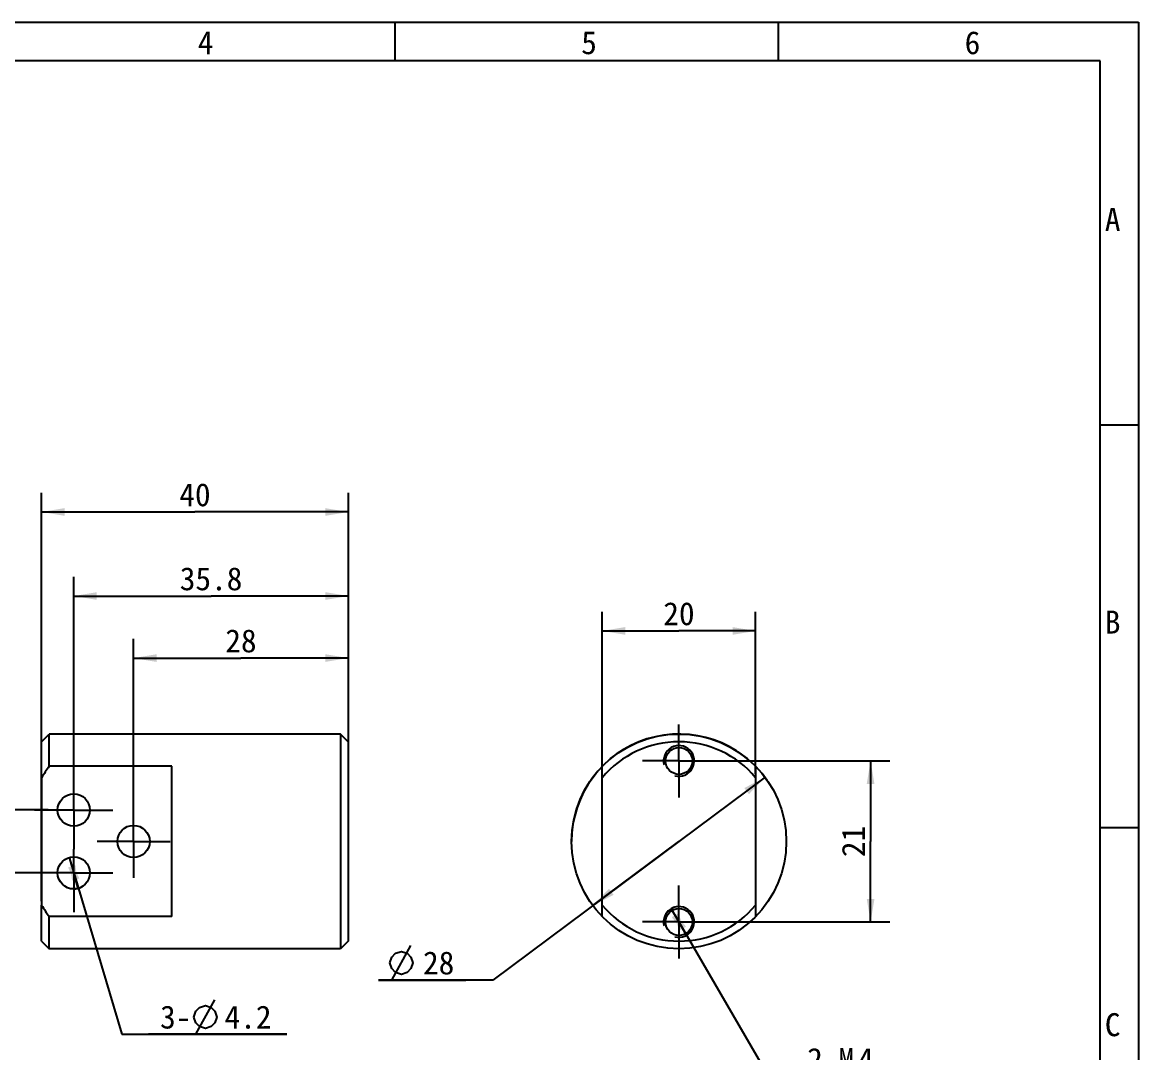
# Model space of a CAD drawing. Header units: millimetres. Extents: x 0 to 297, y 0 to 210.
# Drawn here: x 151.4 to 297, y 75.6 to 210 of the extents above; entities that cross this region are included whole.
import ezdxf
from ezdxf.enums import TextEntityAlignment as Align

# ---------------------------------------------------------------- set-up
doc = ezdxf.new("R2010")
doc.units = ezdxf.units.MM
doc.header["$LTSCALE"] = 16.335
doc.linetypes.add('CENTER', pattern=[0.6, 0.375, -0.075, 0.075, -0.075])
doc.layers.get('0').update_dxf_attribs({"linetype": 'CONTINUOUS'})
for name, color, linetype in [('03_ALL_AXES', 7, 'CONTINUOUS'), ('10_ALL_CHAMFER', 7, 'CONTINUOUS'), ('20_ALL_FEATURES', 7, 'CONTINUOUS'), ('51__DRAFT_DIMS', 7, 'CONTINUOUS')]:
    doc.layers.add(name, color=color, linetype=linetype)
doc.styles.get("Standard").update_dxf_attribs({"font": 'simfang.ttf'})
doc.styles.add('TEXTSTYLE_3', font='simfang.ttf')
doc.dimstyles.new('DIMSTYLE_1', dxfattribs={"dimtxt": 3, "dimasz": 3, "dimexe": 2.5, "dimexo": 0.5, "dimtad": 1, "dimdsep": 46, "dimtxsty": 'Standard', "dimblk": '_FILLED', "dimblk1": '_FILLED', "dimblk2": '_FILLED', "dimcen": 0.09, "dimclrt": 3, "dimazin": 2, "dimtp": 0.1, "dimtm": 0.1, "dimtfac": 1, "dimtmove": 0, "dimatfit": 2, "dimldrblk": '_FILLED', "dimfxl": 0, "dimtolj": 1, "dimarcsym": 0})
doc.dimstyles.new('DIMSTYLE_3', dxfattribs={"dimtxt": 3, "dimasz": 3, "dimexe": 2.5, "dimexo": 0.5, "dimgap": 0.75, "dimtad": 1, "dimdsep": 46, "dimtxsty": 'Standard', "dimblk": '_FILLED', "dimblk1": '_FILLED', "dimblk2": '_FILLED', "dimcen": 0.09, "dimclrt": 3, "dimazin": 2, "dimtp": 0.2, "dimtm": 0.2, "dimtfac": 1, "dimtofl": 0, "dimtmove": 0, "dimatfit": 3, "dimldrblk": '_FILLED', "dimfxl": 0, "dimtolj": 1, "dimarcsym": 0})
doc.dimstyles.new('DIMSTYLE_4', dxfattribs={"dimtxt": 3, "dimasz": 3, "dimexe": 2.5, "dimexo": 0.5, "dimgap": 0.75, "dimtad": 1, "dimdsep": 46, "dimtxsty": 'Standard', "dimblk": '_FILLED', "dimblk1": '_FILLED', "dimblk2": '_FILLED', "dimcen": 0.09, "dimclrt": 3, "dimazin": 2, "dimtp": 0.3, "dimtm": 0.3, "dimtfac": 1, "dimtofl": 0, "dimtmove": 0, "dimatfit": 3, "dimldrblk": '_FILLED', "dimfxl": 0, "dimtolj": 1, "dimarcsym": 0})
doc.dimstyles.new('DIMSTYLE_5', dxfattribs={"dimtxt": 3, "dimasz": 3, "dimexe": 2.5, "dimexo": 0.5, "dimtad": 1, "dimdsep": 46, "dimtxsty": 'Standard', "dimblk": '_FILLED', "dimblk1": '_FILLED', "dimblk2": '_FILLED', "dimcen": 0.09, "dimclrt": 3, "dimazin": 2, "dimtp": 0.2, "dimtm": 0.2, "dimtfac": 1, "dimtmove": 0, "dimatfit": 2, "dimldrblk": '_FILLED', "dimfxl": 0, "dimtolj": 1, "dimarcsym": 0})

# ---------------------------------------------------------------- blocks, each defined once
blk = doc.blocks.new('_FILLED')
at = {"color": 0, "linetype": 'ByBlock'}
blk.add_solid([(0, 0), (-1, 0.167), (-1, -0.167)], dxfattribs=at)
blk = doc.blocks.new('*D4')
at = {"layer": '51__DRAFT_DIMS', "color": 4}
for p, q in [((141.91, 103.19), (141.91, 115.4)), ((154.82, 107.29), (139.41, 107.29)), ((141.91, 107.29), (141.91, 103.19)), ((141.91, 99.09), (141.91, 103.19)), ((154.31, 99.09), (139.41, 99.09))]:
    blk.add_line(p, q, dxfattribs=at)
at = {"layer": '51__DRAFT_DIMS', "color": 4, "xscale": 3, "yscale": 3, "zscale": 3}
for p, rotation in [((141.91, 107.29), 90), ((141.91, 99.09), 270)]:
    blk.add_blockref('_FILLED', p, dxfattribs=dict(at, rotation=rotation))
at = {"layer": '51__DRAFT_DIMS', "color": 3}
blk.add_text('8.2', height=3, rotation=90, dxfattribs=at).set_placement((141.16, 108.79))
blk = doc.blocks.new('*D5')
at = {"layer": '51__DRAFT_DIMS', "color": 4}
for p, q in [((158.15, 111.32), (158.15, 137.69)), ((193.95, 116.69), (193.95, 137.69)), ((158.15, 135.19), (176.05, 135.19)), ((193.95, 135.19), (176.05, 135.19))]:
    blk.add_line(p, q, dxfattribs=at)
at = {"layer": '51__DRAFT_DIMS', "color": 4, "xscale": 3, "yscale": 3, "zscale": 3, "rotation": 180}
blk.add_blockref('_FILLED', (158.15, 135.19), dxfattribs=at)
at = {"layer": '51__DRAFT_DIMS', "color": 4, "xscale": 3, "yscale": 3, "zscale": 3}
blk.add_blockref('_FILLED', (193.95, 135.19), dxfattribs=at)
at = {"layer": '51__DRAFT_DIMS', "color": 3}
blk.add_text('35.8', height=3, dxfattribs=at).set_placement((176.05, 135.94), align=Align.CENTER)
blk = doc.blocks.new('*D6')
at = {"layer": '51__DRAFT_DIMS', "color": 4}
for p, q in [((165.95, 106.92), (165.95, 129.6)), ((193.95, 116.69), (193.95, 129.6)), ((165.95, 127.1), (179.95, 127.1)), ((193.95, 127.1), (179.95, 127.1))]:
    blk.add_line(p, q, dxfattribs=at)
at = {"layer": '51__DRAFT_DIMS', "color": 4, "xscale": 3, "yscale": 3, "zscale": 3, "rotation": 180}
blk.add_blockref('_FILLED', (165.95, 127.1), dxfattribs=at)
at = {"layer": '51__DRAFT_DIMS', "color": 4, "xscale": 3, "yscale": 3, "zscale": 3}
blk.add_blockref('_FILLED', (193.95, 127.1), dxfattribs=at)
at = {"layer": '51__DRAFT_DIMS', "color": 3}
blk.add_text('28', height=3, dxfattribs=at).set_placement((179.95, 127.85), align=Align.CENTER)
blk = doc.blocks.new('*D7')
at = {"layer": '51__DRAFT_DIMS', "color": 4}
for p, q in [((240.44, 113.69), (264.55, 113.69)), ((262.05, 113.69), (262.05, 103.19)), ((262.05, 92.69), (262.05, 103.19)), ((240.77, 92.69), (264.55, 92.69))]:
    blk.add_line(p, q, dxfattribs=at)
at = {"layer": '51__DRAFT_DIMS', "color": 4, "xscale": 3, "yscale": 3, "zscale": 3}
for p, rotation in [((262.05, 113.69), 90), ((262.05, 92.69), 270)]:
    blk.add_blockref('_FILLED', p, dxfattribs=dict(at, rotation=rotation))
at = {"layer": '51__DRAFT_DIMS', "color": 3}
blk.add_text('21', height=3, rotation=90, dxfattribs=at).set_placement((261.3, 103.19), align=Align.CENTER)
blk = doc.blocks.new('*D8')
at = {"layer": '51__DRAFT_DIMS', "color": 4}
for p, q in [((227.06, 111.99), (227.06, 133.14)), ((247.06, 111.99), (247.06, 133.14)), ((227.06, 130.64), (237.06, 130.64)), ((247.06, 130.64), (237.06, 130.64))]:
    blk.add_line(p, q, dxfattribs=at)
at = {"layer": '51__DRAFT_DIMS', "color": 4, "xscale": 3, "yscale": 3, "zscale": 3, "rotation": 180}
blk.add_blockref('_FILLED', (227.06, 130.64), dxfattribs=at)
at = {"layer": '51__DRAFT_DIMS', "color": 4, "xscale": 3, "yscale": 3, "zscale": 3}
blk.add_blockref('_FILLED', (247.06, 130.64), dxfattribs=at)
at = {"layer": '51__DRAFT_DIMS', "color": 3}
blk.add_text('20', height=3, dxfattribs=at).set_placement((237.06, 131.39), align=Align.CENTER)
blk = doc.blocks.new('*D9')
at = {"layer": '51__DRAFT_DIMS', "color": 4}
for p, q in [((248.29, 111.55), (237.06, 103.19)), ((237.06, 103.19), (212.77, 85.1)), ((225.83, 94.83), (237.06, 103.19)), ((212.77, 85.1), (197.87, 85.1)), ((197.87, 85.1), (209.27, 85.1))]:
    blk.add_line(p, q, dxfattribs=at)
at = {"layer": '51__DRAFT_DIMS', "color": 4, "xscale": 3, "yscale": 3, "zscale": 3}
for p, rotation in [((248.29, 111.55), 36.6746922349), ((225.83, 94.83), 216.6746922349)]:
    blk.add_blockref('_FILLED', p, dxfattribs=dict(at, rotation=rotation))
at = {"layer": '51__DRAFT_DIMS', "color": 3}
blk.add_text('28', height=3, dxfattribs=at).set_placement((207.77, 85.85), align=Align.RIGHT)
blk = doc.blocks.new('*D12')
at = {"layer": '51__DRAFT_DIMS', "color": 4}
for p, q in [((157.55, 101.1), (158.15, 99.09)), ((158.74, 97.07), (158.15, 99.09)), ((158.15, 99.09), (164.4, 78.04)), ((164.4, 78.04), (185.92, 78.04)), ((185.92, 78.04), (167.9, 78.04))]:
    blk.add_line(p, q, dxfattribs=at)
at = {"layer": '51__DRAFT_DIMS', "color": 4, "xscale": 3, "yscale": 3, "zscale": 3}
for p, rotation in [((157.55, 101.1), 106.5518450964), ((158.74, 97.07), 286.5518450964)]:
    blk.add_blockref('_FILLED', p, dxfattribs=dict(at, rotation=rotation))
at = {"layer": '51__DRAFT_DIMS', "color": 3}
for s, p in [('3-', (169.4, 78.79)), ('4.2', (177.81, 78.79))]:
    blk.add_text(s, height=3, dxfattribs=at).set_placement(p)
blk = doc.blocks.new('*D13')
at = {"layer": '51__DRAFT_DIMS', "color": 4}
for p, q in [((153.95, 95.38), (153.95, 148.65)), ((193.95, 103.69), (193.95, 148.65)), ((153.95, 146.15), (173.95, 146.15)), ((193.95, 146.15), (173.95, 146.15))]:
    blk.add_line(p, q, dxfattribs=at)
at = {"layer": '51__DRAFT_DIMS', "color": 4, "xscale": 3, "yscale": 3, "zscale": 3, "rotation": 180}
blk.add_blockref('_FILLED', (153.95, 146.15), dxfattribs=at)
at = {"layer": '51__DRAFT_DIMS', "color": 4, "xscale": 3, "yscale": 3, "zscale": 3}
blk.add_blockref('_FILLED', (193.95, 146.15), dxfattribs=at)
at = {"layer": '51__DRAFT_DIMS', "color": 3}
blk.add_text('40', height=3, dxfattribs=at).set_placement((173.95, 146.9), align=Align.CENTER)
blk = doc.blocks.new('*D14')
at = {"layer": '51__DRAFT_DIMS', "color": 4}
for p, q in [((236.05, 94.42), (237.06, 92.69)), ((238.06, 90.96), (237.06, 92.69)), ((237.06, 92.69), (248.78, 72.51)), ((248.78, 72.51), (264.09, 72.51)), ((264.09, 72.51), (252.28, 72.51))]:
    blk.add_line(p, q, dxfattribs=at)
at = {"layer": '51__DRAFT_DIMS', "color": 4, "xscale": 3, "yscale": 3, "zscale": 3}
for p, rotation in [((236.05, 94.42), 120.1508211338), ((238.06, 90.96), 300.1508211338)]:
    blk.add_blockref('_FILLED', p, dxfattribs=dict(at, rotation=rotation))
at = {"layer": '51__DRAFT_DIMS', "color": 3}
for s, p in [('2-M', (253.78, 73.26)), ('4', (260.39, 73.26)), ('10', (258.03, 68.76))]:
    blk.add_text(s, height=3, dxfattribs=at).set_placement(p)

msp = doc.modelspace()

# ---------------------------------------------------------------- linework, layer by layer
at = {"color": 7}
for p, q in [((0, 210), (297, 210)), ((199.997, 210), (199.997, 205)), ((249.997, 210), (249.997, 205)), ((297, 210), (297, 0)), ((292.006, 205), (25, 205)), ((292.006, 5), (292.006, 205)), ((292.006, 157.5), (297.006, 157.5)), ((292.006, 105), (297.006, 105))]:
    msp.add_line(p, q, dxfattribs=at)
at = {"color": 4}
for centre in [(237.058, 113.688), (237.058, 92.688)]:
    msp.add_arc(centre, 2, 255, 195, dxfattribs=at)
at = {"layer": '03_ALL_AXES', "color": 1, "linetype": 'CENTER'}
for p, q in [((237.058, 113.688), (237.058, 118.438)), ((237.058, 113.688), (232.308, 113.688)), ((237.058, 113.688), (237.058, 108.938)), ((237.058, 113.688), (241.808, 113.688)), ((158.146, 107.288), (158.146, 112.388)), ((165.946, 103.188), (165.946, 107.938)), ((158.146, 107.288), (153.046, 107.288)), ((158.146, 107.288), (158.146, 102.188)), ((158.146, 107.288), (163.246, 107.288)), ((158.146, 99.088), (158.146, 102.188)), ((165.946, 103.188), (161.196, 103.188)), ((165.946, 103.188), (165.946, 98.438)), ((165.946, 103.188), (170.696, 103.188)), ((158.146, 99.088), (153.046, 99.088)), ((158.146, 99.088), (158.146, 93.988)), ((158.146, 99.088), (163.246, 99.088)), ((237.058, 92.688), (237.058, 97.438)), ((237.058, 92.688), (232.308, 92.688)), ((237.058, 92.688), (241.808, 92.688)), ((237.058, 92.688), (237.058, 87.938))]:
    msp.add_line(p, q, dxfattribs=at)
at = {"layer": '03_ALL_AXES', "color": 7}
for p, q in [((192.946, 117.188), (154.946, 117.188)), ((192.946, 89.188), (154.946, 89.188))]:
    msp.add_line(p, q, dxfattribs=at)
for centre, radius in [((237.058, 113.688), 1.75), ((158.146, 107.288), 2.1), ((165.946, 103.188), 2.1), ((158.146, 99.088), 2.1), ((237.058, 92.688), 1.75)]:
    msp.add_circle(centre, radius, dxfattribs=at)
at = {"layer": '10_ALL_CHAMFER', "color": 7}
for p, q in [((153.946, 116.188), (154.946, 117.188)), ((192.946, 117.188), (192.946, 89.188)), ((193.946, 116.188), (192.946, 117.188)), ((193.946, 116.188), (193.946, 90.188)), ((247.058, 112.986), (247.058, 93.39)), ((153.946, 111.494), (153.946, 94.881)), ((153.946, 90.188), (154.946, 89.188)), ((193.946, 90.188), (192.946, 89.188))]:
    msp.add_line(p, q, dxfattribs=at)
for centre, start, end in [((189.915, 88.457), 144.95219, 147.36093), ((189.915, 117.918), 212.63907, 215.04781)]:
    msp.add_arc(centre, 42.714, start, end, dxfattribs=at)
at = {"layer": '20_ALL_FEATURES', "color": 7}
for p, q in [((154.946, 112.986), (154.946, 117.188)), ((153.946, 111.494), (153.946, 116.188)), ((170.946, 112.986), (154.946, 112.986)), ((170.946, 93.39), (170.946, 112.986)), ((227.058, 93.39), (227.058, 112.986)), ((153.946, 90.188), (153.946, 94.881)), ((154.946, 89.188), (154.946, 93.39)), ((170.946, 93.39), (154.946, 93.39))]:
    msp.add_line(p, q, dxfattribs=at)
msp.add_circle((237.058, 103.188), 14, dxfattribs=at)
for start, end in [(39.71514, 140.28486), (219.71514, 320.28486)]:
    msp.add_arc((237.058, 103.188), 13, start, end, dxfattribs=at)
at = {"layer": '51__DRAFT_DIMS', "color": 3}
for p, q in [((199.616, 85.102), (202.116, 89.602)), ((174.057, 78.042), (176.557, 82.542))]:
    msp.add_line(p, q, dxfattribs=at)
for points in [[(199.366, 87.352), (199.616, 88.102), (200.116, 88.602), (200.866, 88.852), (201.616, 88.602), (202.116, 88.102), (202.366, 87.352), (202.116, 86.602), (201.616, 86.102), (200.866, 85.852), (200.116, 86.102), (199.616, 86.602), (199.366, 87.352)], [(173.807, 80.292), (174.057, 81.042), (174.557, 81.542), (175.307, 81.792), (176.057, 81.542), (176.557, 81.042), (176.807, 80.292), (176.557, 79.542), (176.057, 79.042), (175.307, 78.792), (174.557, 79.042), (174.057, 79.542), (173.807, 80.292)]]:
    msp.add_lwpolyline(points, dxfattribs=at)
at = {"layer": '51__DRAFT_DIMS', "color": 4}
for centre, radius, start, end in [((237.058, 103.188), 14, 34.62928, 180), ((158.146, 99.088), 2.1, 270, 299.94434), ((237.058, 92.688), 2, 106.11458, 180)]:
    msp.add_arc(centre, radius, start, end, dxfattribs=at)

# ---------------------------------------------------------------- texts
at = {"color": 3, "style": 'TEXTSTYLE_3'}
for s, p in [('4', (174.318, 205.847)), ('5', (224.318, 205.847)), ('6', (274.318, 205.847)), ('A', (292.594, 182.793)), ('B', (292.594, 130.293)), ('C', (292.594, 77.793))]:
    msp.add_text(s, height=3, dxfattribs=at).set_placement(p)

# ---------------------------------------------------------------- dimensions: what is measured, and where the dimension line sits
at = {"layer": '51__DRAFT_DIMS', "color": 4}
for base, p1, p2, dimstyle, picture, middle in [((193.946, 146.152), (153.946, 94.881), (193.946, 103.188), 'DIMSTYLE_4', '*D13', (173.885, 146.152)), ((193.946, 135.186), (158.146, 110.818), (193.946, 116.188), 'DIMSTYLE_4', '*D5', (176.014, 135.186)), ((247.058, 130.642), (227.058, 111.494), (247.058, 111.494), 'DIMSTYLE_3', '*D8', (237.031, 130.642)), ((193.946, 127.098), (165.946, 106.415), (193.946, 116.188), 'DIMSTYLE_3', '*D6', (179.902, 127.098))]:
    dim = msp.add_linear_dim(base=base, p1=p1, p2=p2, dimstyle=dimstyle, dxfattribs=at)
    dim.commit()
    dim.dimension.update_dxf_attribs({"geometry": picture, "text_midpoint": middle, "dimtype": 160})
for base, p1, p2, picture, middle in [((141.907, 99.088), (155.32, 107.288), (154.808, 99.088), '*D4', (141.907, 112.016)), ((262.055, 92.688), (239.939, 113.688), (240.267, 92.688), '*D7', (262.055, 103.044))]:
    dim = msp.add_linear_dim(base=base, p1=p1, p2=p2, angle=270, dimstyle='DIMSTYLE_3', dxfattribs=at)
    dim.commit()
    dim.dimension.update_dxf_attribs({"geometry": picture, "text_midpoint": middle, "dimtype": 160})
for p1, p2, text, dimstyle, picture, middle in [((225.829, 94.826), (248.286, 111.55), '%%c<>', 'DIMSTYLE_5', '*D9', (205.569, 87.352)), ((158.745, 97.075), (157.548, 101.101), '3-%%c<>', 'DIMSTYLE_1', '*D12', (176.909, 80.292)), ((238.062, 90.958), (236.053, 94.417), '2-M<>\\P{\\fgdt;x}10', 'DIMSTYLE_1', '*D14', (258.183, 72.513))]:
    dim = msp.add_diameter_dim_2p(p1=p1, p2=p2, text=text, dimstyle=dimstyle, override={"dimtih": 1, "dimtoh": 1, "dimpost": '<>'}, dxfattribs=at)
    dim.commit()
    dim.dimension.update_dxf_attribs({"geometry": picture, "text_midpoint": middle, "dimtype": 163})

doc.saveas('drawing.dxf')
